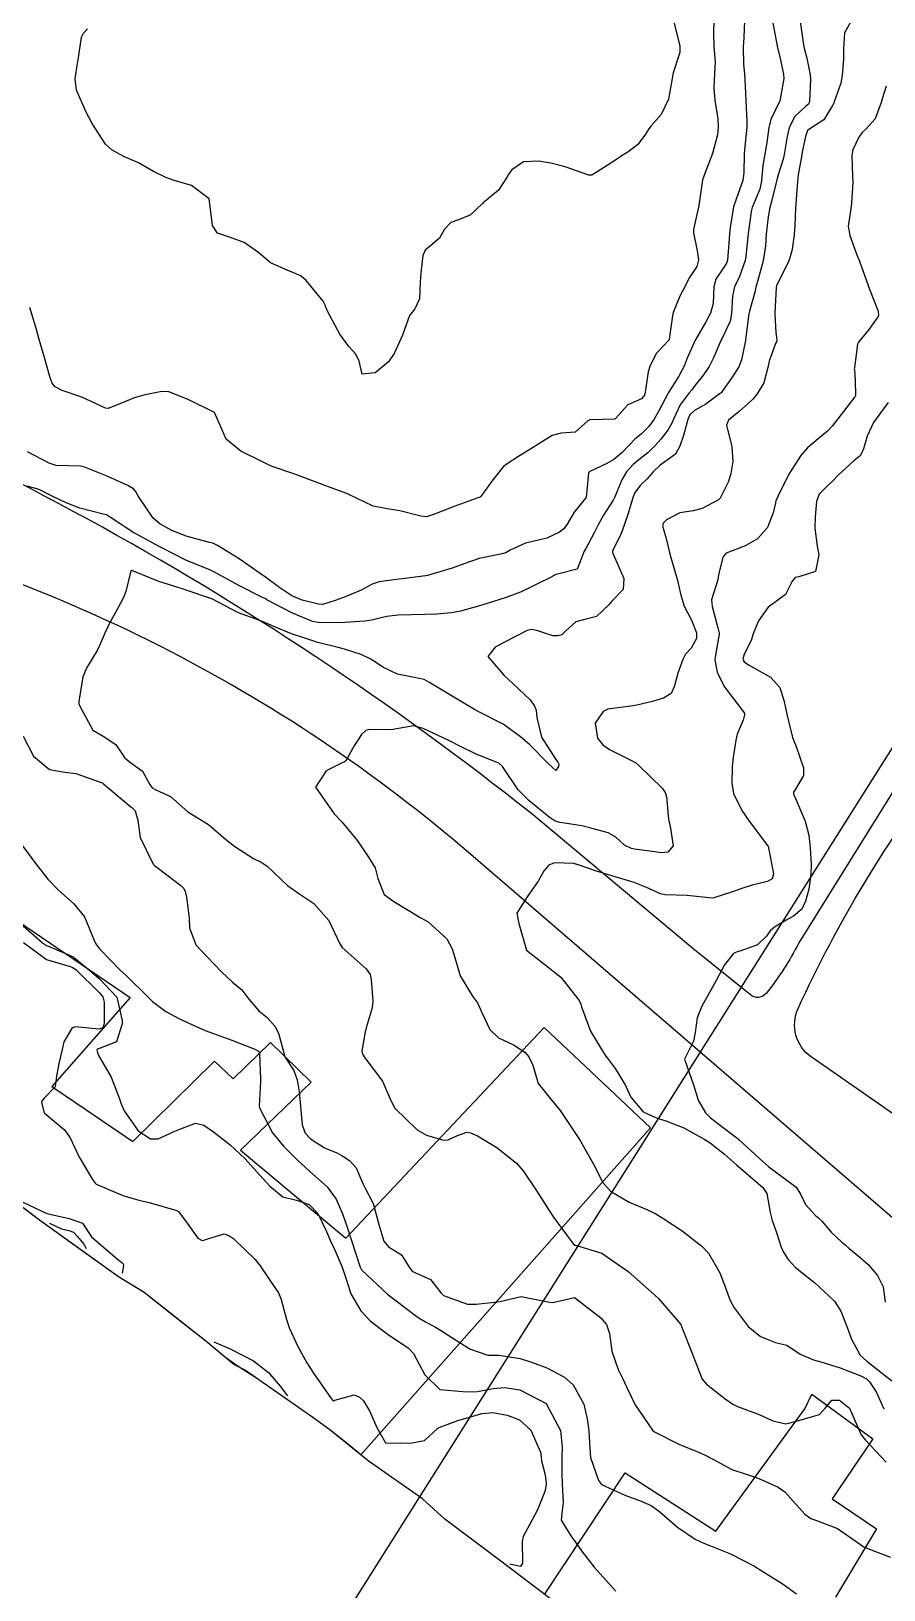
# Model space of a CAD drawing. Header units: metres. Extents: x 286371 to 293043, y 7462578 to 7466404.
# Drawn here: x 291813.3 to 291877.3, y 7462662.3 to 7462779.2 of the extents above; entities that cross this region are included whole.
import ezdxf

# ---------------------------------------------------------------- set-up
doc = ezdxf.new("R2010")
doc.units = ezdxf.units.M
doc.header["$MEASUREMENT"] = 0
doc.linetypes.add('CONTINUO', pattern=[0])
for name, color, linetype in [('Area', 45, 'Continuous'), ('Curvas de Nivel 1m', 11, 'Continuous'), ('Curvas de Nivel 5m', 15, 'Continuous'), ('Edificações', 30, 'Continuous'), ('PLACA_KM', 45, 'Continuous'), ('Vias Secundárias', 230, 'Continuous')]:
    doc.layers.add(name, color=color, linetype=linetype)

msp = doc.modelspace()

# ---------------------------------------------------------------- linework, layer by layer
at = {"layer": 'Area'}
msp.add_polyline3d([(291853.51, 7462660.62, 729.55), (291848.63, 7462664.33, 725.57), (291844.33, 7462667.55, 725.39), (291842.66, 7462669.08, 726.35), (291838.6, 7462671.95, 724.35), (291835.71, 7462674.26, 724.93), (291834.43, 7462675.2, 724.75), (291830.14, 7462678.2, 728.31), (291829.32, 7462678.76, 728.45), (291828.52, 7462679.18, 725.05), (291827.32, 7462680.17, 730.94), (291826.41, 7462680.91, 728.39), (291821.78, 7462684.56, 728.5), (291819.85, 7462685.75, 727.83), (291813.94, 7462690, 727.91), (291810.88, 7462692.3, 725.09)], dxfattribs=at)
at = {"layer": 'Curvas de Nivel 1m', "flags": 128}
for points, elevation in [([(291868.92, 7462779.98), (291869.25, 7462778.24), (291869.3, 7462777.98), (291869.49, 7462777.21), (291869.76, 7462775.97), (291869.77, 7462775.67), (291869.47, 7462773.97), (291869.46, 7462773.95), (291869.43, 7462773.9), (291868.8, 7462772.6), (291868.66, 7462771.99), (291868.51, 7462770.87), (291868.35, 7462769.99), (291868.21, 7462769.14), (291868.11, 7462767.99), (291867.97, 7462767.36), (291867.4, 7462766), (291867.31, 7462765.68), (291867.1, 7462764.02), (291866.93, 7462762.35), (291866.87, 7462762.02), (291866.44, 7462760.82), (291866.08, 7462760.03), (291865.91, 7462759.34), (291865.85, 7462758.03), (291865.75, 7462757.47), (291865.17, 7462756.24), (291865.09, 7462756.12), (291865.06, 7462756.05), (291864.49, 7462754.71), (291864.17, 7462754.06), (291863.75, 7462753.44), (291863.11, 7462752.66), (291862.87, 7462752.32), (291862.68, 7462752.08), (291862, 7462751.19), (291861.49, 7462750.1), (291861.37, 7462749.8), (291861.06, 7462749.28), (291860.55, 7462748.61), (291860.13, 7462748.12), (291859.58, 7462747.58), (291859.03, 7462747.16), (291858.47, 7462746.7), (291857.97, 7462746.15), (291857.61, 7462745.55), (291857.04, 7462744.16), (291857.02, 7462744.12), (291856.98, 7462744.04), (291856.24, 7462742.9), (291855.84, 7462742.18), (291855.55, 7462741.58), (291854.93, 7462740.41), (291854.84, 7462740.28), (291854.79, 7462740.2), (291854.26, 7462738.85), (291852.9, 7462738.49), (291852.68, 7462738.44), (291852.27, 7462738.23), (291851.35, 7462737.78), (291850.88, 7462737.55), (291850.02, 7462737.12), (291848.87, 7462736.7), (291847.58, 7462736.31), (291846.86, 7462736.08), (291845.51, 7462735.69), (291844.85, 7462735.57), (291843.75, 7462735.47), (291842.85, 7462735.44), (291841.83, 7462735.42), (291840.85, 7462735.4), (291839.96, 7462735.31), (291838.84, 7462735.03), (291838.35, 7462734.94), (291836.84, 7462734.84), (291836.49, 7462734.83), (291834.84, 7462734.85), (291834.42, 7462734.93), (291832.85, 7462735.57), (291830.99, 7462736.56), (291830.87, 7462736.64), (291830.72, 7462736.71), (291828.88, 7462737.62), (291827.06, 7462738.62), (291826.9, 7462738.71), (291826.76, 7462738.77), (291824.91, 7462739.53), (291823.17, 7462740.43), (291822.92, 7462740.55), (291822.63, 7462740.69), (291820.94, 7462741.63), (291819.26, 7462742.74), (291818.96, 7462742.92), (291818.71, 7462742.99), (291816.96, 7462743.42), (291815.94, 7462743.82), (291814.98, 7462744.29), (291813.9, 7462744.82), (291813, 7462745.09)], 722), ([(291866.83, 7462780.01), (291866.77, 7462778.76), (291866.73, 7462778.02), (291866.75, 7462776.75), (291866.81, 7462776.01), (291866.9, 7462774.56), (291866.91, 7462774.01), (291867, 7462772.42), (291867, 7462772.01), (291866.84, 7462770.56), (291866.79, 7462770.01), (291866.77, 7462768.6), (291866.7, 7462768.01), (291866.35, 7462767.04), (291866, 7462766.03), (291865.74, 7462764.49), (291865.7, 7462764.04), (291865.67, 7462763.65), (291865.55, 7462762.04), (291865.48, 7462761.81), (291865.25, 7462761.46), (291864.67, 7462760.62), (291864.53, 7462760.05), (291864.46, 7462758.8), (291864.27, 7462758.06), (291863.89, 7462757.35), (291863.16, 7462756.12), (291863.15, 7462756.09), (291862.53, 7462754.69), (291862.29, 7462754.09), (291861.89, 7462753.33), (291861.12, 7462752.1), (291861.1, 7462752.07), (291860.41, 7462750.79), (291860.04, 7462750.12), (291859.64, 7462749.55), (291859.06, 7462748.98), (291858.59, 7462748.6), (291858.18, 7462748.15), (291857.62, 7462747.57), (291857.03, 7462747.09), (291856.44, 7462746.76), (291855.21, 7462746.19), (291855.13, 7462746.08), (291854.99, 7462744.73), (291854.94, 7462744.24), (291854.92, 7462744.2), (291854.05, 7462743.13), (291853.51, 7462742.22), (291853.28, 7462741.89), (291852.95, 7462741.64), (291851.99, 7462741.18), (291850.93, 7462740.92), (291850.39, 7462740.81), (291849.24, 7462740.28), (291849.05, 7462740.15), (291848.92, 7462740.08), (291848.63, 7462740), (291846.91, 7462739.65), (291845.84, 7462739.27), (291844.9, 7462738.93), (291844.46, 7462738.8), (291843.03, 7462738.38), (291842.92, 7462738.35), (291842.89, 7462738.35), (291841.17, 7462738.13), (291840.89, 7462738.09), (291839.42, 7462737.9), (291838.88, 7462737.72), (291838.06, 7462737.27), (291836.87, 7462736.77), (291836.65, 7462736.69), (291836.1, 7462736.49), (291835.15, 7462736.21), (291834.86, 7462736.22), (291833.64, 7462736.52), (291832.87, 7462736.85), (291831.96, 7462737.46), (291830.89, 7462738.25), (291830.42, 7462738.57), (291828.91, 7462739.63), (291827.29, 7462740.62), (291826.93, 7462740.79), (291826.69, 7462740.86), (291824.93, 7462741.33), (291823.86, 7462741.75), (291822.95, 7462742.26), (291822.45, 7462742.69), (291821.31, 7462744.38), (291821.12, 7462744.71), (291820.99, 7462744.89), (291820.61, 7462745.1), (291819, 7462745.83), (291817.26, 7462746.53), (291817.02, 7462746.58), (291815.19, 7462746.63), (291815.02, 7462746.67), (291814.66, 7462746.81), (291813.04, 7462747.66)], 723), ([(291864.51, 7462780.05), (291864.49, 7462779.08), (291864.53, 7462778.05), (291864.61, 7462776.93), (291864.58, 7462776.05), (291864.53, 7462774.98), (291864.59, 7462774.05), (291864.81, 7462772.65), (291864.85, 7462772.04), (291864.79, 7462771.45), (291864.43, 7462770.05), (291863.84, 7462768.55), (291863.68, 7462768.07), (291863.39, 7462766.15), (291863.37, 7462766.07), (291863.37, 7462766.02), (291863.31, 7462765.78), (291863, 7462764.37), (291863, 7462764.08), (291863.26, 7462762.75), (291863.36, 7462762.07), (291863.35, 7462761.97), (291863.25, 7462761.56), (291862.65, 7462760.66), (291862.36, 7462760.09), (291861.97, 7462759.34), (291861.48, 7462758.1), (291861.42, 7462757.87), (291861.18, 7462756.1), (291861.16, 7462756.05), (291860.21, 7462755.06), (291859.74, 7462754.13), (291859.6, 7462753.66), (291859.38, 7462752.13), (291859.33, 7462751.91), (291859.1, 7462751.63), (291858.06, 7462751.18), (291857.15, 7462750.16), (291857.12, 7462750.12), (291857.07, 7462750.1), (291855.22, 7462750.05), (291855.07, 7462749.99), (291854.13, 7462749.14), (291853.06, 7462749.05), (291852.4, 7462748.89), (291851.39, 7462748.25), (291851.18, 7462748.12), (291851.04, 7462748.04), (291849.94, 7462747.36), (291849.02, 7462746.76), (291848.75, 7462746.55), (291848.51, 7462746.29), (291847.86, 7462745.45), (291847.05, 7462744.31), (291847.02, 7462744.28), (291846.98, 7462744.26), (291846.9, 7462744.23), (291844.97, 7462743.53), (291843.57, 7462742.98), (291842.96, 7462742.78), (291842.53, 7462742.82), (291840.97, 7462743.24), (291840.02, 7462743.38), (291838.97, 7462743.59), (291837.08, 7462744.47), (291836.98, 7462744.52), (291835.54, 7462745.05), (291835, 7462745.25), (291833.82, 7462745.7), (291833.01, 7462746), (291831.39, 7462746.56), (291831.02, 7462746.73), (291830.67, 7462746.91), (291829.03, 7462747.7), (291827.93, 7462748.61), (291827.07, 7462750.62), (291825.09, 7462751.59), (291823.63, 7462752.15), (291823.11, 7462752.19), (291821.87, 7462751.94), (291821.1, 7462751.73), (291820.39, 7462751.43), (291819.09, 7462750.9), (291818.89, 7462750.94), (291817.1, 7462751.76), (291815.63, 7462752.27), (291815.11, 7462752.54), (291814.88, 7462752.81), (291814.73, 7462753.2), (291814.29, 7462754.82), (291813.9, 7462756.09), (291813.7, 7462756.83), (291813.2, 7462758.49)], 724), ([(291871.01, 7462779.95), (291871.25, 7462778.2), (291871.31, 7462777.95), (291871.49, 7462777.2), (291871.76, 7462775.94), (291871.78, 7462775.62), (291871.7, 7462773.94), (291871.62, 7462773.75), (291871.43, 7462773.6), (291870.57, 7462772.8), (291870.17, 7462771.96), (291870.03, 7462771.33), (291869.8, 7462769.97), (291869.72, 7462769.62), (291869.35, 7462768.44), (291869.25, 7462768.08), (291869.22, 7462767.98), (291868.86, 7462766.44), (291868.73, 7462765.98), (291868.6, 7462765.28), (291868.46, 7462763.99), (291868.39, 7462763.11), (291868.23, 7462761.99), (291867.84, 7462760.61), (291867.67, 7462760.01), (291867.59, 7462759.64), (291867.2, 7462758.2), (291867.16, 7462758.05), (291867.15, 7462758.02), (291866.93, 7462756.25), (291866.89, 7462756.02), (291866.6, 7462754.56), (291866.39, 7462754.03), (291865.89, 7462753.26), (291865.11, 7462752.15), (291865.06, 7462752.09), (291865.02, 7462752.05), (291863.91, 7462751.24), (291863.08, 7462750.77), (291862.73, 7462750.43), (291862.58, 7462750.08), (291862.25, 7462748.89), (291861.96, 7462748.09), (291861.64, 7462747.49), (291861.03, 7462747.03), (291860.49, 7462746.65), (291859.94, 7462746.12), (291859.51, 7462745.63), (291859, 7462745.14), (291858.57, 7462744.56), (291858.41, 7462744.14), (291858.09, 7462743.02), (291857.79, 7462742.15), (291857.56, 7462741.54), (291856.92, 7462740.2), (291856.91, 7462740.18), (291856.92, 7462740.11), (291857.77, 7462738.15), (291857.71, 7462737.32), (291856.87, 7462736.45), (291856.74, 7462736.3), (291856.64, 7462736.17), (291855.72, 7462735.31), (291854.85, 7462735.07), (291854.16, 7462734.89), (291853.42, 7462734.22), (291853.12, 7462733.93), (291852.83, 7462733.84), (291852.45, 7462733.85), (291851.23, 7462734.25), (291850.83, 7462734.32), (291850.51, 7462734.26), (291848.82, 7462733.38), (291848.12, 7462733), (291847.57, 7462732.31), (291848.78, 7462730.86), (291849.45, 7462730.28), (291850.75, 7462729.05), (291851.07, 7462728.58), (291851.18, 7462728.26), (291851.25, 7462727.73), (291851.59, 7462726.25), (291852.68, 7462724.56), (291852.82, 7462724.38), (291852.89, 7462724.23), (291852.87, 7462724.04), (291852.67, 7462723.74), (291852.12, 7462724.24), (291850.7, 7462725.69), (291850.02, 7462726.27), (291848.72, 7462727.22), (291846.93, 7462728.12), (291846.73, 7462728.22), (291846.56, 7462728.33), (291844.76, 7462729.39), (291843.13, 7462730.38), (291842.78, 7462730.57), (291842.55, 7462730.62), (291840.78, 7462730.98), (291839.74, 7462731.48), (291838.8, 7462732.09), (291838.06, 7462732.46), (291836.81, 7462732.86), (291836.33, 7462732.97), (291834.82, 7462733.35), (291833.6, 7462733.75), (291832.83, 7462734.01), (291831.52, 7462734.55), (291830.84, 7462734.86), (291830.39, 7462735.02), (291828.85, 7462735.58), (291826.86, 7462736.62), (291824.87, 7462737.29), (291823.94, 7462737.61), (291822.88, 7462737.93), (291820.98, 7462738.71), (291820.89, 7462738.75), (291820.86, 7462738.75), (291820.78, 7462738.72), (291820.41, 7462737.18), (291820.23, 7462736.72), (291819.75, 7462735.83), (291819.16, 7462734.74), (291819.05, 7462734.52), (291818.82, 7462734.04), (291818.43, 7462733.13), (291818.26, 7462732.75), (291817.49, 7462731.48), (291817.18, 7462730.78), (291816.87, 7462728.91), (291816.87, 7462728.78), (291816.92, 7462728.61), (291817.94, 7462726.77), (291818.71, 7462726.32), (291819.66, 7462725.69), (291820.3, 7462724.73), (291820.68, 7462724.39), (291821.66, 7462723.7), (291822.22, 7462722.69), (291822.39, 7462722.43), (291822.65, 7462722.3), (291823.76, 7462721.79), (291824.63, 7462721.01), (291825.07, 7462720.65), (291826.61, 7462719.68), (291827.89, 7462718.6), (291828.58, 7462718.03), (291829.99, 7462717.15), (291830.56, 7462716.86), (291831, 7462716.56), (291832.53, 7462715.12), (291833.38, 7462714.52), (291834.51, 7462713.77), (291835.63, 7462712.49), (291836.47, 7462710.73), (291836.64, 7462710.47), (291838.44, 7462708.85), (291838.73, 7462708.44), (291838.81, 7462708.05), (291838.93, 7462706.44), (291838.89, 7462705.94), (291838.44, 7462704.44), (291838.43, 7462704.39), (291838.37, 7462704.12), (291838.11, 7462702.69), (291838.16, 7462702.45), (291838.34, 7462702.17), (291839.67, 7462700.42), (291840.29, 7462698.98), (291840.59, 7462698.41), (291842.26, 7462696.77), (291842.97, 7462696.37), (291844.25, 7462696.01), (291844.58, 7462696.02), (291845.29, 7462696.34), (291845.99, 7462696.6), (291846.26, 7462696.56), (291846.79, 7462696.32), (291848.23, 7462695.44), (291849.71, 7462694.27), (291850.21, 7462693.71), (291851.19, 7462692.25), (291852.16, 7462690.72), (291852.49, 7462690.23), (291853.55, 7462688.8), (291854, 7462688.21), (291854.12, 7462688.13), (291854.22, 7462688.11), (291856.11, 7462687.52), (291858.09, 7462686.14), (291860.07, 7462684.4), (291860.36, 7462684.11), (291862.04, 7462682.16), (291862.07, 7462682.08), (291862.1, 7462682.02), (291862.86, 7462680.07), (291863.41, 7462678.64), (291863.64, 7462678.06), (291863.97, 7462677.7), (291865.38, 7462676.6), (291865.95, 7462676.2), (291866.3, 7462676.02), (291867.93, 7462675.42), (291868.95, 7462674.95), (291869.92, 7462674.72), (291870.9, 7462674.97), (291871.92, 7462675.27), (291872.44, 7462675.41), (291872.9, 7462675.92), (291873.38, 7462676.48), (291873.95, 7462676.49), (291874.69, 7462675.89), (291875.29, 7462674.51), (291875.58, 7462673.88), (291875.9, 7462673.5), (291877.46, 7462671.85)], 721), ([(291877.45, 7462775.09), (291877.15, 7462774.15), (291877.08, 7462773.86), (291876.63, 7462772.65), (291875.93, 7462771.88), (291875.65, 7462771.63), (291875.39, 7462771.26), (291874.96, 7462770.31), (291874.87, 7462769.89), (291874.93, 7462768.32), (291874.94, 7462767.89), (291874.86, 7462766.35), (291874.8, 7462765.89), (291874.61, 7462764.58), (291874.73, 7462763.89), (291875.26, 7462762.45), (291875.47, 7462761.88), (291875.59, 7462761.54), (291876.19, 7462759.87), (291876.86, 7462758.2), (291876.88, 7462757.86), (291876.18, 7462756.87), (291875.37, 7462755.88), (291875.31, 7462755.73), (291875.14, 7462754.55), (291875.07, 7462753.95), (291875.06, 7462753.89), (291875.07, 7462753.82), (291875.12, 7462753.04), (291875.14, 7462751.88), (291875.1, 7462751.79), (291873.65, 7462749.92), (291873.4, 7462749.59), (291873.06, 7462749.21), (291872.36, 7462748.63), (291871.55, 7462747.95), (291871.04, 7462747.37), (291870.14, 7462745.97), (291869.32, 7462744.31), (291869.18, 7462743.98), (291869.14, 7462743.82), (291868.97, 7462743.08), (291868.56, 7462741.99), (291867.81, 7462741.12), (291866.93, 7462740.63), (291866.49, 7462740.46), (291865.45, 7462740.04), (291865.2, 7462739.76), (291864.89, 7462738.52), (291864.83, 7462738.1), (291864.81, 7462738.05), (291864.35, 7462736.56), (291864.4, 7462736.05), (291864.83, 7462734.45), (291864.91, 7462734.04), (291864.91, 7462733.95), (291864.81, 7462733.39), (291864.61, 7462732.24), (291864.6, 7462732.05), (291864.78, 7462731.13), (291865.3, 7462730.04), (291866.74, 7462728.14), (291866.81, 7462728.01), (291866.82, 7462727.92), (291866.73, 7462727.53), (291866.27, 7462726.46), (291866.18, 7462726.02), (291865.96, 7462724.75), (291865.89, 7462724.03), (291865.88, 7462722.8), (291866, 7462722.02), (291866.62, 7462720.74), (291867.13, 7462720.01), (291868.59, 7462718.05), (291868.62, 7462717.98), (291868.62, 7462717.94), (291869, 7462715.98), (291868.9, 7462715.62), (291868.55, 7462715.41), (291867.4, 7462715.14), (291866.54, 7462714.86), (291865.91, 7462714.65), (291864.53, 7462714.18), (291864.4, 7462714.17), (291862.53, 7462714.37), (291860.84, 7462714.42), (291860.53, 7462714.49), (291859.41, 7462715), (291858.54, 7462715.35), (291856.87, 7462715.85), (291856.55, 7462715.93), (291855.71, 7462716.19), (291854.56, 7462716.59), (291854.01, 7462716.76), (291852.56, 7462716.81), (291852.15, 7462716.65), (291851.8, 7462716.25), (291851.35, 7462715.45), (291850.52, 7462714.26), (291849.74, 7462713.04), (291849.89, 7462712.27), (291850.46, 7462710.26), (291852.44, 7462708.72), (291853.04, 7462708.23), (291854.41, 7462706.49), (291854.54, 7462706.2), (291854.6, 7462706), (291855.26, 7462704.19), (291856.35, 7462702.4), (291856.52, 7462702.17), (291857.11, 7462701.38), (291857.86, 7462700.15), (291858.29, 7462699.24), (291859.21, 7462698.13), (291860.27, 7462697.65), (291860.91, 7462697.46), (291862.26, 7462696.94), (291863.84, 7462696.06), (291864.24, 7462695.8), (291865.33, 7462694.94), (291866.22, 7462694.16), (291866.37, 7462694.02), (291868.19, 7462692.44), (291868.5, 7462691.99), (291868.75, 7462690.57), (291868.9, 7462689.98), (291869.23, 7462689.07), (291869.57, 7462687.97), (291869.74, 7462687.6), (291870.11, 7462687.05), (291870.62, 7462686.47), (291871.28, 7462685.95), (291872.08, 7462685.33), (291873.57, 7462683.91), (291874.05, 7462683.16), (291874.55, 7462681.9), (291874.84, 7462681.08), (291875.5, 7462679.88), (291876, 7462679.43), (291877.88, 7462677.93)], 719), ([(291877.59, 7462751.35), (291877.09, 7462750.69), (291876.5, 7462749.87), (291876.02, 7462748.83), (291875.75, 7462747.88), (291875.53, 7462747.39), (291875.03, 7462746.97), (291873.86, 7462745.91), (291873.46, 7462745.47), (291873, 7462745.06), (291872.43, 7462744.49), (291872.23, 7462743.94), (291872.13, 7462742.77), (291872.1, 7462741.94), (291872.28, 7462740.58), (291872.39, 7462739.93), (291872.15, 7462738.68), (291870.89, 7462738.28), (291870.63, 7462738.22), (291870.4, 7462737.96), (291869.9, 7462736.94), (291868.86, 7462736.18), (291868.73, 7462736.11), (291868.61, 7462735.99), (291867.87, 7462734.97), (291867.48, 7462734), (291867.32, 7462733.51), (291866.8, 7462732.48), (291866.7, 7462732.11), (291866.71, 7462732.02), (291866.79, 7462731.9), (291867.12, 7462731.68), (291868.78, 7462730.75), (291869.48, 7462729.97), (291869.8, 7462728.91), (291869.99, 7462727.97), (291870.43, 7462726.23), (291870.53, 7462725.96), (291870.7, 7462725.55), (291871.25, 7462723.95), (291871.24, 7462723.37), (291870.65, 7462722.35), (291870.5, 7462722.11), (291870.51, 7462721.96), (291870.64, 7462721.65), (291871.38, 7462719.94), (291871.64, 7462718.9), (291871.75, 7462717.94), (291871.82, 7462716.68), (291871.81, 7462715.94), (291871.65, 7462714.83), (291871.4, 7462713.94), (291871.12, 7462713.34), (291870.51, 7462712.82), (291869.96, 7462712.5), (291869.08, 7462711.98), (291868.76, 7462711.71), (291868.48, 7462711.3), (291867.8, 7462710.67), (291866.47, 7462710.19), (291866.33, 7462710.16), (291866, 7462710.02), (291865.31, 7462709.17), (291864.73, 7462708.04), (291864.43, 7462707.48), (291863.63, 7462706.07), (291863.28, 7462705.18), (291863.11, 7462704.07), (291862.99, 7462703.44), (291862.33, 7462702.08), (291863.02, 7462700.07), (291863.35, 7462699.01), (291863.9, 7462698.06), (291864.27, 7462697.69), (291865.74, 7462696.55), (291866.25, 7462696.18), (291866.43, 7462696.02), (291868.22, 7462694.38), (291868.66, 7462693.99), (291870.2, 7462692.84), (291870.71, 7462692.47), (291871.03, 7462691.95), (291871.41, 7462691.18), (291872.16, 7462690.35), (291872.39, 7462690.16), (291872.63, 7462689.92), (291873.33, 7462689.1), (291874.13, 7462688.34), (291874.37, 7462688.14), (291874.65, 7462687.89), (291875.47, 7462687.23), (291876.11, 7462686.68), (291876.81, 7462685.85), (291877.22, 7462684.99), (291877.38, 7462683.85)], 718), ([(291812.71, 7462726.32), (291813.49, 7462724.83), (291814.67, 7462723.82), (291815.83, 7462723.63), (291816.66, 7462723.51), (291818.56, 7462722.85), (291818.65, 7462722.81), (291818.74, 7462722.75), (291820.63, 7462721.14), (291820.86, 7462720.96), (291821.1, 7462720.72), (291821.31, 7462720.01), (291821.48, 7462718.71), (291822.35, 7462716.92), (291822.49, 7462716.7), (291822.56, 7462716.62), (291822.85, 7462716.4), (291824.53, 7462715.12), (291824.76, 7462714.89), (291824.85, 7462714.66), (291824.95, 7462714.23), (291825.16, 7462712.65), (291825.19, 7462711.94), (291825.65, 7462710.65), (291826.45, 7462709.81), (291827.62, 7462708.62), (291828.42, 7462707.86), (291829.12, 7462707.29), (291829.64, 7462706.59), (291830.39, 7462705.7), (291831.02, 7462705.2), (291831.58, 7462704.55), (291831.85, 7462704.03), (291832.25, 7462702.55), (291832.34, 7462702.26), (291833.02, 7462701.23), (291833.27, 7462700.53), (291833.41, 7462699.63), (291833.5, 7462698.53), (291833.63, 7462697.16), (291833.87, 7462696.52), (291834.25, 7462696.1), (291835.3, 7462695.43), (291836.23, 7462695.04), (291836.61, 7462694.85), (291837.19, 7462694.47), (291837.69, 7462693.93), (291838.2, 7462692.76), (291838.29, 7462692.54), (291838.35, 7462692.45), (291838.97, 7462691.24), (291839.2, 7462690.43), (291839.4, 7462689.68), (291839.76, 7462688.43), (291840.12, 7462687.99), (291841.1, 7462687.39), (291841.71, 7462686.39), (291841.88, 7462686.17), (291842.09, 7462686.06), (291843.27, 7462685.55), (291844.07, 7462684.52), (291844.23, 7462684.35), (291846.05, 7462683.7), (291846.68, 7462683.69), (291848.06, 7462683.85), (291848.46, 7462683.89), (291850.06, 7462684.26), (291852.06, 7462683.88), (291852.45, 7462683.83), (291854.06, 7462684.2), (291856.04, 7462682.68), (291856.46, 7462682.17), (291856.69, 7462681.5), (291856.88, 7462680.16), (291857.34, 7462678.8), (291857.68, 7462678.15), (291857.96, 7462677.5), (291858.61, 7462676.13), (291859.92, 7462674.25), (291860.07, 7462674.11), (291861.9, 7462673.19), (291863.37, 7462672.58), (291863.88, 7462672.37), (291864.5, 7462672.05), (291865.86, 7462671.28), (291866.94, 7462670.93), (291867.85, 7462670.63), (291869.35, 7462669.97), (291869.84, 7462669.62), (291871.35, 7462667.94), (291871.81, 7462667.61), (291872.3, 7462667.43), (291873.8, 7462666.85), (291875.21, 7462665.88), (291875.78, 7462665.49), (291876.44, 7462665.2), (291877.77, 7462664.7)], 722), ([(291812.58, 7462718.18), (291813.58, 7462716.83), (291814.55, 7462715.6), (291815.33, 7462714.8), (291816.51, 7462713.73), (291817.31, 7462712.77), (291817.88, 7462711.36), (291818.13, 7462710.76), (291818.46, 7462710.33), (291820, 7462708.73), (291820.43, 7462708.35), (291822.12, 7462706.7), (291822.4, 7462706.4), (291823.41, 7462705.66), (291824.38, 7462705.12), (291825.4, 7462704.65), (291826.37, 7462704.24), (291826.99, 7462704), (291828.36, 7462703.5), (291830.09, 7462702.83), (291830.35, 7462702.68), (291830.4, 7462702.63), (291830.42, 7462702.57), (291830.43, 7462702.49), (291830.51, 7462700.57), (291830.51, 7462700.37), (291830.4, 7462698.57), (291830.43, 7462698.42), (291831.41, 7462696.56), (291832.24, 7462695.55), (291833.27, 7462694.53), (291834.21, 7462693.65), (291835.5, 7462692.49), (291836.18, 7462691.58), (291836.65, 7462690.48), (291836.93, 7462689.69), (291837.35, 7462688.47), (291837.93, 7462686.63), (291837.99, 7462686.46), (291838.09, 7462686.27), (291840.06, 7462684.42), (291842.04, 7462682.92), (291842.35, 7462682.7), (291842.9, 7462682.38), (291843.63, 7462681.97), (291844.02, 7462681.75), (291844.87, 7462681.2), (291846.01, 7462680.47), (291846.27, 7462680.32), (291847.57, 7462679.88), (291848, 7462679.87), (291848.4, 7462679.88), (291849.99, 7462679.61), (291850.91, 7462679.33), (291851.98, 7462678.91), (291853.33, 7462678.21), (291853.97, 7462677.63), (291854.77, 7462676.19), (291855.03, 7462675.09), (291855.15, 7462674.19), (291855.22, 7462672.86), (291855.26, 7462672.18), (291855.86, 7462670.47), (291856.1, 7462670.17), (291857.84, 7462669.35), (291859.06, 7462668.9), (291859.82, 7462668.59), (291860.47, 7462668.1), (291861.8, 7462666.95), (291863.13, 7462666.06), (291863.78, 7462665.75), (291864.27, 7462665.56), (291865.77, 7462664.97), (291867.63, 7462664), (291867.75, 7462663.92), (291867.92, 7462663.82), (291869.73, 7462662.69), (291870.72, 7462661.95)], 723), ([(291812.5, 7462712.27), (291814.16, 7462710.82), (291814.46, 7462710.61), (291814.78, 7462710.49), (291816.45, 7462709.76), (291817.68, 7462708.77), (291818.42, 7462708.1), (291819.72, 7462706.73), (291820.13, 7462704.97), (291820.12, 7462704.73), (291819.71, 7462703.37), (291818.35, 7462702.85), (291818.26, 7462702.84), (291818.23, 7462702.76), (291818.34, 7462702.41), (291819.31, 7462700.74), (291819.92, 7462699.1), (291820.05, 7462698.73), (291820.28, 7462698.21), (291821.32, 7462696.71), (291822.25, 7462696.09), (291822.84, 7462696.09), (291824.08, 7462696.67), (291824.2, 7462696.72), (291824.26, 7462696.75), (291825.63, 7462697.27), (291826.26, 7462697.13), (291826.99, 7462696.62), (291828.24, 7462695.65), (291829.37, 7462694.59), (291830.21, 7462693.65), (291831.22, 7462692.56), (291832.18, 7462691.76), (291833.2, 7462691.5), (291834.17, 7462691.18), (291834.82, 7462690.5), (291835.47, 7462689.16), (291835.74, 7462688.49), (291836.11, 7462687.7), (291836.63, 7462686.48), (291836.91, 7462685.64), (291837.3, 7462684.47), (291838.05, 7462683.19), (291838.74, 7462682.44), (291840.02, 7462681.46), (291841.62, 7462680.4), (291842, 7462680), (291842.85, 7462678.38), (291843.96, 7462677.29), (291845.11, 7462677.2), (291845.96, 7462677.12), (291846.78, 7462677.15), (291847.96, 7462677.36), (291848.81, 7462677.44), (291849.96, 7462677.27), (291851.94, 7462676.23), (291853.02, 7462674.22), (291853.15, 7462672.96), (291853.11, 7462672.22), (291853.11, 7462670.97), (291853.14, 7462670.22), (291853.22, 7462668.82), (291853.15, 7462668.21), (291853.08, 7462667.48), (291853.79, 7462666.3), (291853.87, 7462666.2), (291854.66, 7462665.09), (291855.37, 7462664.18), (291855.54, 7462663.97), (291855.75, 7462663.74), (291857.17, 7462662.15)], 724), ([(291811.73, 7462691.81), (291814.47, 7462690.5), (291816.15, 7462690.12), (291817.16, 7462689.78), (291817.83, 7462688.76), (291819.78, 7462687.06), (291820.11, 7462686.83), (291820.21, 7462686.72), (291820.23, 7462686.59), (291820.12, 7462686.03)], 726), ([(291814.68, 7462689.78), (291815.57, 7462689.36), (291816.14, 7462689.23), (291816.47, 7462689.11), (291816.77, 7462688.77), (291817.26, 7462688.2), (291817.44, 7462687.88)], 727), ([(291827, 7462680.87), (291828.29, 7462680.31), (291829.99, 7462679.44), (291831.11, 7462678.56), (291831.98, 7462677.53), (291832.53, 7462676.81)], 726)]:
    msp.add_lwpolyline(points, dxfattribs=dict(at, elevation=elevation))
at = {"layer": 'Curvas de Nivel 5m', "flags": 128}
for points, elevation in [([(291861.53, 7462779.92), (291861.98, 7462778.09), (291861.96, 7462777.62), (291861.47, 7462776.09), (291861.11, 7462774.11), (291860.57, 7462772.97), (291859.82, 7462772.13), (291859.64, 7462771.9), (291859.4, 7462771.5), (291858.82, 7462770.71), (291858.07, 7462770.15), (291857.65, 7462769.89), (291857.37, 7462769.7), (291856.44, 7462769.1), (291855.36, 7462768.41), (291855.14, 7462768.42), (291853.37, 7462769.04), (291852.29, 7462769.33), (291851.37, 7462769.48), (291850.24, 7462769.41), (291849.36, 7462768.81), (291849.14, 7462768.51), (291849.02, 7462768.29), (291848.36, 7462767.28), (291847.33, 7462766.45), (291847.25, 7462766.39), (291847.2, 7462766.32), (291846.23, 7462765.41), (291845.3, 7462765.03), (291844.8, 7462764.86), (291844.31, 7462764.36), (291843.95, 7462763.7), (291843.28, 7462763.13), (291842.87, 7462762.78), (291842.68, 7462762.38), (291842.53, 7462761.1), (291842.48, 7462760.39), (291842.45, 7462759.15), (291842.08, 7462758.39), (291841.7, 7462757.88), (291841.16, 7462756.4), (291840.53, 7462755.03), (291840.12, 7462754.42), (291839.12, 7462753.59), (291838.14, 7462753.48), (291837.91, 7462754.46), (291837.67, 7462754.99), (291837.15, 7462755.55), (291836.47, 7462756.48), (291835.55, 7462758.15), (291835.4, 7462758.5), (291835.36, 7462758.66), (291835.21, 7462758.96), (291833.93, 7462760.52), (291833.55, 7462760.84), (291833.24, 7462761), (291832.51, 7462761.28), (291831.25, 7462761.85), (291830.39, 7462762.58), (291829.28, 7462763.36), (291828.11, 7462763.78), (291827.29, 7462764.06), (291826.91, 7462764.63), (291826.86, 7462765.07), (291826.66, 7462766.63), (291825.34, 7462767.65), (291823.97, 7462768.05), (291823.35, 7462768.26), (291822.49, 7462768.7), (291821.36, 7462769.34), (291820.3, 7462769.8), (291819.38, 7462770.3), (291818.87, 7462770.75), (291817.88, 7462772.3), (291817.62, 7462772.77), (291817.42, 7462773.15), (291816.71, 7462774.79), (291816.6, 7462775.65), (291816.77, 7462776.79), (291816.87, 7462777.4), (291817.07, 7462778.78), (291817.22, 7462779.07), (291817.52, 7462779.41)], 725), ([(291874.78, 7462779.9), (291874.32, 7462779.1), (291874.26, 7462777.9), (291874.24, 7462777.15), (291874.15, 7462775.9), (291874.05, 7462775.31), (291873.56, 7462773.91), (291873.52, 7462773.83), (291873.43, 7462773.64), (291872.77, 7462772.57), (291871.81, 7462771.94), (291871.56, 7462771.78), (291871.39, 7462771.32), (291871.16, 7462770.16), (291871.13, 7462769.95), (291870.85, 7462768.45), (291870.79, 7462767.95), (291870.7, 7462766.58), (291870.65, 7462765.95), (291870.6, 7462764.65), (291870.55, 7462763.96), (291870.39, 7462762.83), (291870.15, 7462761.96), (291869.23, 7462760.14), (291869.19, 7462759.98), (291869.09, 7462758.09), (291869.09, 7462757.99), (291869.17, 7462756.62), (291869.24, 7462756.06), (291869.25, 7462755.98), (291869.23, 7462755.92), (291869.16, 7462755.79), (291868.67, 7462754.46), (291868.57, 7462753.99), (291868.27, 7462752.84), (291867.78, 7462752), (291867.47, 7462751.64), (291867.09, 7462751.28), (291866.42, 7462750.69), (291865.62, 7462750.04), (291865.46, 7462749.65), (291865.87, 7462748.03), (291865.94, 7462746.94), (291865.8, 7462746.03), (291865.61, 7462745.43), (291864.99, 7462744.18), (291864.93, 7462744.1), (291864.86, 7462744.05), (291863.64, 7462743.4), (291862.97, 7462743.24), (291861.97, 7462743.09), (291860.96, 7462742.55), (291860.74, 7462742.33), (291860.68, 7462742.11), (291860.94, 7462741.16), (291861.2, 7462740.1), (291861.29, 7462739.72), (291861.76, 7462738.09), (291862.05, 7462736.91), (291862.3, 7462736.08), (291862.84, 7462735.02), (291863.23, 7462734.07), (291863.22, 7462733.66), (291862.81, 7462732.93), (291862.4, 7462732.48), (291862.19, 7462732.08), (291861.83, 7462731.04), (291861.58, 7462730.09), (291861.33, 7462729.52), (291860.75, 7462729.16), (291859.93, 7462728.93), (291858.74, 7462728.64), (291858.3, 7462728.58), (291856.74, 7462728.38), (291856.56, 7462728.34), (291856.21, 7462728.17), (291855.61, 7462727.29), (291855.8, 7462726.18), (291856.2, 7462725.68), (291856.69, 7462725.31), (291858.29, 7462724.53), (291858.68, 7462724.33), (291858.9, 7462724.13), (291860.65, 7462722.42), (291860.88, 7462722.1), (291860.97, 7462721.77), (291861.12, 7462720.1), (291861.28, 7462719.42), (291861.47, 7462718.09), (291861.06, 7462717.61), (291860.58, 7462717.57), (291860.1, 7462717.63), (291858.58, 7462717.85), (291858.34, 7462717.9), (291857.82, 7462718.15), (291857.16, 7462718.73), (291856.6, 7462719.07), (291855.39, 7462719.4), (291854.61, 7462719.6), (291853, 7462719.84), (291852.61, 7462719.95), (291852.16, 7462720.24), (291850.63, 7462721.49), (291849.85, 7462722.28), (291848.67, 7462724.05), (291848.38, 7462724.3), (291846.68, 7462724.96), (291845.46, 7462725.58), (291844.7, 7462725.97), (291843.85, 7462726.37), (291842.71, 7462726.9), (291842.02, 7462727.09), (291840.72, 7462726.86), (291840.35, 7462726.79), (291838.72, 7462726.81), (291838.42, 7462726.75), (291838.08, 7462726.45), (291837.55, 7462725.6), (291836.9, 7462724.47), (291836.78, 7462724.38), (291836.68, 7462724.35), (291835.43, 7462723.73), (291834.64, 7462722.5), (291836.03, 7462720.48), (291836.61, 7462719.9), (291837.79, 7462718.46), (291838.57, 7462717.31), (291839.11, 7462716.44), (291839.32, 7462715.65), (291839.8, 7462714.43), (291840.52, 7462713.9), (291841.71, 7462713.19), (291842.5, 7462712.72), (291843.09, 7462712.38), (291844.48, 7462711.12), (291844.89, 7462710.35), (291845.09, 7462709.71), (291845.5, 7462708.34), (291846.41, 7462706.82), (291846.79, 7462706.32), (291847.12, 7462705.59), (291847.71, 7462704.3), (291848.36, 7462703.68), (291849.49, 7462703.15), (291850.35, 7462702.61), (291850.65, 7462702.26), (291850.95, 7462701.64), (291851.33, 7462700.25), (291852.29, 7462699.09), (291853, 7462698.22), (291854.25, 7462696.35), (291854.34, 7462696.2), (291854.52, 7462695.92), (291855.5, 7462694.19), (291856.19, 7462692.83), (291856.77, 7462692.17), (291858.17, 7462691.35), (291859.49, 7462690.8), (291860.16, 7462690.48), (291860.76, 7462690.11), (291862.14, 7462689.19), (291863.63, 7462688.06), (291864.12, 7462687.53), (291864.98, 7462686.04), (291865.52, 7462684.59), (291865.73, 7462684.03), (291866.05, 7462683.41), (291867.1, 7462682.01), (291868.02, 7462681.28), (291869.16, 7462680.83), (291870.01, 7462680.62), (291870.99, 7462679.95), (291872, 7462679.52), (291872.55, 7462679.37), (291873.99, 7462678.91), (291875.54, 7462678.31), (291875.97, 7462678.09), (291876.2, 7462677.87), (291876.7, 7462677.11), (291877.28, 7462675.85)], 720), ([(291812.72, 7462710.84), (291814.45, 7462709.57), (291816.15, 7462709.07), (291816.44, 7462708.97), (291816.67, 7462708.78), (291818.41, 7462707.08), (291818.69, 7462706.75), (291818.79, 7462706.35), (291818.79, 7462704.75), (291818.69, 7462704.43), (291818.37, 7462704.34), (291816.64, 7462704.51), (291816.37, 7462704.44), (291815.76, 7462703.38), (291815.62, 7462702.8), (291815.37, 7462701.76), (291815.21, 7462700.8), (291815.1, 7462700), (291814.29, 7462699.15), (291814.12, 7462698.98), (291814.09, 7462698.82), (291814.27, 7462698.06), (291815.8, 7462696.79), (291816.24, 7462696.17), (291816.87, 7462694.77), (291817.91, 7462693.05), (291818.13, 7462692.76), (291818.19, 7462692.7), (291818.31, 7462692.64), (291820.18, 7462691.86), (291821.37, 7462691.51), (291822.17, 7462691.33), (291824.05, 7462690.78), (291824.17, 7462690.75), (291824.35, 7462690.66), (291825.02, 7462689.78), (291825.8, 7462688.64), (291826.13, 7462688.48), (291826.27, 7462688.5), (291826.64, 7462688.63), (291827.78, 7462688.97), (291828.14, 7462688.85), (291828.52, 7462688.6), (291830.1, 7462687.05), (291830.48, 7462686.57), (291831.42, 7462685.2), (291831.86, 7462684.55), (291832.06, 7462684.04), (291832.47, 7462682.54), (291832.69, 7462681.87), (291833.32, 7462680.52), (291833.99, 7462679.3), (291834.48, 7462678.51), (291835.75, 7462676.68), (291835.91, 7462676.49), (291835.94, 7462676.45), (291835.98, 7462676.44), (291836.09, 7462676.48), (291837.53, 7462676.88), (291837.95, 7462676.72), (291838.24, 7462676.45), (291838.68, 7462675.7), (291839.24, 7462674.43), (291839.9, 7462673.3), (291841.03, 7462673.27), (291841.9, 7462673.28), (291842.81, 7462673.47), (291843.79, 7462674.37), (291843.86, 7462674.42), (291843.92, 7462674.44), (291845.31, 7462674.96), (291845.93, 7462675.15), (291847.11, 7462675.49), (291847.93, 7462675.56), (291849.01, 7462675.37), (291849.93, 7462675.02), (291850.78, 7462674.25), (291851.52, 7462672.6), (291851.57, 7462672.24), (291851.59, 7462671.95), (291851.86, 7462670.9), (291851.95, 7462670.23), (291851.95, 7462670.14), (291851.85, 7462669.63), (291851.28, 7462668.25), (291850.68, 7462667.13), (291850.22, 7462666.27), (291850.13, 7462665.92), (291850.17, 7462664.27), (291850.02, 7462664), (291849.22, 7462664.18)], 725)]:
    msp.add_lwpolyline(points, dxfattribs=dict(at, elevation=elevation))
at = {"layer": 'Edificações'}
msp.add_lwpolyline([(291809.84, 7462714.11), (291820.74, 7462706.7), (291814.86, 7462700.04), (291817.41, 7462698.31), (291820.94, 7462695.9), (291827.07, 7462701.94), (291828.47, 7462700.6), (291831.26, 7462703.34), (291834.3, 7462700.35), (291829.01, 7462695.26), (291836.91, 7462688.64), (291851.79, 7462704.46), (291859.77, 7462696.94), (291838.04, 7462672.4), (291837.16, 7462673.11), (291835.71, 7462674.26), (291834.43, 7462675.2), (291832.29, 7462676.7), (291830.14, 7462678.2), (291828.92, 7462678.97), (291827.92, 7462679.68), (291827.32, 7462680.17), (291826.41, 7462680.91), (291824.1, 7462682.73), (291821.78, 7462684.56), (291819.85, 7462685.75), (291816.89, 7462687.87), (291813.94, 7462690), (291812.41, 7462691.15)], dxfattribs=at)
at = {"layer": 'Edificações', "elevation": 728.16}
msp.add_lwpolyline([(291851.81, 7462661.92), (291857.88, 7462671.03), (291864.66, 7462666.67), (291870.48, 7462674.63), (291871.36, 7462675.84), (291871.88, 7462676.95), (291876.46, 7462673.6), (291873.41, 7462669.08), (291876.72, 7462666.84), (291873.65, 7462661.7)], dxfattribs=at)
at = {"layer": 'PLACA_KM', "linetype": 'CONTINUO'}
msp.add_polyline3d([(291946.85, 7462834.75, 746.62), (291799.31, 7462600.9, 764.22)], dxfattribs=at)
at = {"layer": 'Vias Secundárias'}
msp.add_lwpolyline([(291893.22, 7462797.24, -0.064625), (291898.75, 7462767.28, -0.207831), (291897.99, 7462755.49), (291888.86, 7462737.71), (291879.93, 7462725.33), (291870.89, 7462710.81, -0.052904), (291868.45, 7462707.02, -0.414356), (291867.27, 7462706.9), (291862.95, 7462710.39), (291850.86, 7462720.48, 0.086213), (291780.96, 7462758.68, -0.047042), (291743.75, 7462781.11)], format="xyb", dxfattribs=at)
for points, elevation in [([(291881.37, 7462695.6), (291871.83, 7462702.25, -0.360193), (291870.85, 7462705.89, -0.057957), (291881.9, 7462724.16), (291885.9, 7462729.86), (291890.1, 7462735.64), (291898.77, 7462750.43, 0.167175), (291902.02, 7462766.53, -0.028551), (291900.79, 7462782.98), (291898.57, 7462796.9)], 716.78), ([(291940.95, 7462604.5), (291953.1, 7462619.19, 0.397923), (291952.07, 7462634.68), (291881.9, 7462686.75), (291846.29, 7462717.44, 0.12152), (291796.49, 7462742.7, -0.106568), (291754.28, 7462762.57), (291736.01, 7462773.36)], 721.7)]:
    msp.add_lwpolyline(points, format="xyb", dxfattribs=dict(at, elevation=elevation))

doc.saveas('drawing.dxf')
